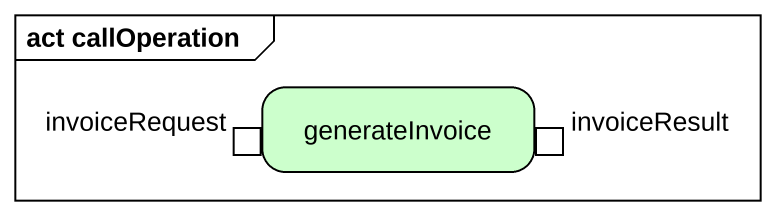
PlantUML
@startuml
mainframe act callOperation
hide empty description
state generateInvoice #CCFFCC {
  state invoiceRequest <<inputPin>>
  state invoiceResult <<outputPin>>
}
@enduml
